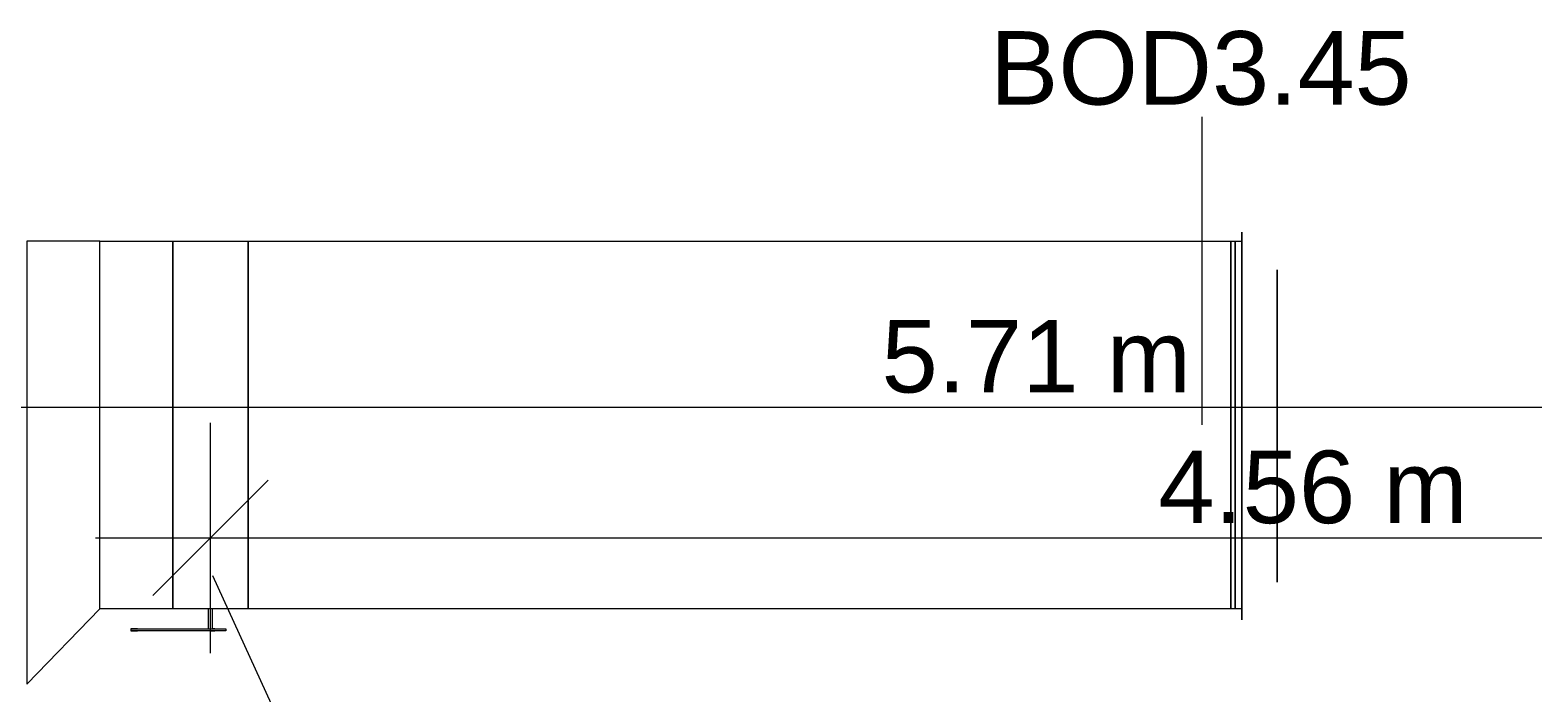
# Model space of a CAD drawing. Header units: metres. Extents: x -2 to 237, y -8 to 52.
# Drawn here: x 20.326 to 23.437, y 33.413 to 34.784 of the extents above; entities that cross this region are included whole.
import ezdxf

# ---------------------------------------------------------------- set-up
doc = ezdxf.new("R2010")
doc.units = ezdxf.units.M
doc.layers.add('HVAC - Ductos', color=5, linetype='Continuous', lineweight=0)
doc.layers.add('PDF4_Text', color=7, linetype='Continuous', lineweight=0)
doc.layers.add('PDF4_Geometry', color=7, linetype='Continuous', lineweight=0, true_color=0xaaaaaa)
doc.styles.add('PDF Helvetica', font='')
doc.styles.get('PDF Helvetica').set_extended_font_data('Helvetica')

msp = doc.modelspace()

# ---------------------------------------------------------------- linework, layer by layer
at = {"layer": 'HVAC - Ductos', "lineweight": 0}
for points in [[(22.7517, 33.9671), (22.7517, 34.604)], [(22.8342, 34.3474), (22.8342, 33.5869), (22.8342, 34.3474)], [(22.8342, 34.3474), (22.8342, 33.5869), (22.8342, 34.3474)], [(22.8342, 34.3474), (22.8342, 33.5869), (22.8342, 34.3474)], [(22.8342, 34.3474), (22.8342, 33.5869), (22.8342, 34.3474)], [(22.8342, 34.3474), (22.8342, 33.5869), (22.8342, 34.3474)], [(22.8342, 34.3474), (22.8342, 33.5869), (22.8342, 34.3474)], [(22.8342, 34.3474), (22.8342, 33.5869), (22.8342, 34.3474)], [(22.8342, 34.3474), (22.8342, 33.5869), (22.8342, 34.3474)], [(22.8342, 34.3474), (22.8342, 33.5869), (22.8342, 34.3474)], [(22.8342, 34.3474), (22.8342, 33.5869), (22.8342, 34.3474)], [(22.8342, 34.3474), (22.8342, 33.5869), (22.8342, 34.3474)], [(22.8342, 34.3474), (22.8342, 33.5869), (22.8342, 34.3474)], [(22.8342, 34.3474), (22.8342, 33.5869), (22.8342, 34.3474)], [(22.8342, 34.3474), (22.8342, 33.5869), (22.8342, 34.3474)], [(22.8342, 34.3474), (22.8342, 33.5869), (22.8342, 34.3474)], [(22.8342, 34.3474), (22.8342, 33.5869), (22.8342, 34.3474)], [(22.8342, 34.3474), (22.8342, 33.5869), (22.8342, 34.3474)], [(22.8342, 34.3474), (22.8342, 33.5869), (22.8342, 34.3474)], [(22.8342, 34.3474), (22.8342, 33.5869), (22.8342, 34.3474)], [(22.8342, 34.3474), (22.8342, 33.5869), (22.8342, 34.3474)], [(22.8342, 34.3474), (22.8342, 33.5869), (22.8342, 34.3474)], [(22.8342, 34.3474), (22.8342, 33.5869), (22.8342, 34.3474)], [(22.8342, 34.3474), (22.8342, 33.5869), (22.8342, 34.3474)], [(22.8342, 34.3474), (22.8342, 33.5869), (22.8342, 34.3474)], [(22.8342, 34.3474), (22.8342, 33.5869), (22.8342, 34.3474)], [(22.8342, 34.3474), (22.8342, 33.5869), (22.8342, 34.3474)], [(22.8342, 34.3474), (22.8342, 33.5869), (22.8342, 34.3474)], [(22.8342, 34.3474), (22.8342, 33.5869), (22.8342, 34.3474)], [(22.8342, 34.3474), (22.8342, 33.5869), (22.8342, 34.3474)], [(22.8342, 34.3474), (22.8342, 33.5869), (22.8342, 34.3474)], [(22.8342, 34.3474), (22.8342, 33.5869), (22.8342, 34.3474)], [(22.8342, 34.3474), (22.8342, 33.5869), (22.8342, 34.3474)], [(22.8342, 34.3474), (22.8342, 33.5869), (22.8342, 34.3474)], [(22.8342, 34.3474), (22.8342, 33.5869), (22.8342, 34.3474)], [(22.8342, 34.3474), (22.8342, 33.5869), (22.8342, 34.3474)], [(22.8342, 34.3061), (22.8342, 34.3107), (22.8342, 34.3061)], [(22.8342, 34.2557), (22.8342, 34.2603), (22.8342, 34.2557)], [(22.8342, 34.2557), (22.8342, 34.2603), (22.8342, 34.2557)], [(22.9075, 34.2695), (22.9075, 33.6601), (22.9075, 34.2695)], [(22.9075, 34.2695), (22.9075, 33.6601), (22.9075, 34.2695)], [(22.9075, 34.2695), (22.9075, 33.6601), (22.9075, 34.2695)], [(22.9075, 34.2695), (22.9075, 33.6601), (22.9075, 34.2695)], [(22.9075, 34.2695), (22.9075, 33.6601), (22.9075, 34.2695)], [(22.9075, 34.2695), (22.9075, 33.6601), (22.9075, 34.2695)], [(22.9075, 34.2695), (22.9075, 33.6601), (22.9075, 34.2695)], [(22.9075, 34.2695), (22.9075, 33.6601), (22.9075, 34.2695)], [(22.9075, 34.2695), (22.9075, 33.6601), (22.9075, 34.2695)], [(22.9075, 34.2695), (22.9075, 33.6601), (22.9075, 34.2695)], [(22.9075, 34.2695), (22.9075, 33.6601), (22.9075, 34.2695)], [(22.9075, 34.2695), (22.9075, 33.6601), (22.9075, 34.2695)], [(22.9075, 34.2695), (22.9075, 33.6601), (22.9075, 34.2695)], [(22.9075, 34.2695), (22.9075, 33.6601), (22.9075, 34.2695)], [(22.9075, 34.2695), (22.9075, 33.6601), (22.9075, 34.2695)], [(22.9075, 34.2695), (22.9075, 33.6601), (22.9075, 34.2695)], [(22.9075, 34.2695), (22.9075, 33.6601), (22.9075, 34.2695)], [(22.9075, 34.2695), (22.9075, 33.6601), (22.9075, 34.2695)], [(22.9075, 34.2695), (22.9075, 33.6601), (22.9075, 34.2695)], [(22.9075, 34.2695), (22.9075, 33.6601), (22.9075, 34.2695)], [(22.9075, 34.2695), (22.9075, 33.6601), (22.9075, 34.2695)], [(22.9075, 34.2695), (22.9075, 33.6601), (22.9075, 34.2695)], [(22.9075, 34.2695), (22.9075, 33.6601), (22.9075, 34.2695)], [(22.9075, 34.2695), (22.9075, 33.6601), (22.9075, 34.2695)], [(22.9075, 34.2695), (22.9075, 33.6601), (22.9075, 34.2695)], [(22.9075, 34.2695), (22.9075, 33.6601), (22.9075, 34.2695)], [(22.9075, 34.2695), (22.9075, 33.6601), (22.9075, 34.2695)], [(22.9075, 34.2695), (22.9075, 33.6601), (22.9075, 34.2695)], [(22.9075, 34.2695), (22.9075, 33.6601), (22.9075, 34.2695)], [(22.9075, 34.2695), (22.9075, 33.6601), (22.9075, 34.2695)], [(22.9075, 34.2695), (22.9075, 33.6601), (22.9075, 34.2695)], [(22.9075, 34.2695), (22.9075, 33.6601), (22.9075, 34.2695)], [(22.9075, 34.2695), (22.9075, 33.6601), (22.9075, 34.2695)], [(22.9075, 34.2695), (22.9075, 33.6601), (22.9075, 34.2695)], [(22.9075, 34.2695), (22.9075, 33.6601), (22.9075, 34.2695)], [(22.9075, 34.2695), (22.9075, 33.6601), (22.9075, 34.2695)], [(22.9075, 34.2695), (22.9075, 33.6601), (22.9075, 34.2695)], [(22.9075, 34.2695), (22.9075, 33.6601), (22.9075, 34.2695)], [(22.9075, 34.2695), (22.9075, 33.6601), (22.9075, 34.2695)], [(22.9075, 34.2557), (22.9075, 34.2603), (22.9075, 34.2557)], [(22.9075, 34.2557), (22.9075, 34.2603), (22.9075, 34.2557)], [(22.8342, 34.242), (22.8342, 34.2466), (22.8342, 34.242)], [(22.9075, 34.242), (22.9075, 34.2466), (22.9075, 34.242)], [(22.8342, 34.2053), (22.8342, 34.2099), (22.8342, 34.2053)], [(22.8342, 34.1916), (22.8342, 34.1962), (22.8342, 34.1916)], [(22.9075, 34.2053), (22.9075, 34.2099), (22.9075, 34.2053)], [(22.9075, 34.1916), (22.9075, 34.1962), (22.9075, 34.1916)], [(22.8342, 34.1413), (22.8342, 34.1458), (22.8342, 34.1413)], [(22.9075, 34.1413), (22.9075, 34.1458), (22.9075, 34.1413)], [(22.8342, 34.0908), (22.8342, 34.0954), (22.8342, 34.0908)], [(22.8342, 34.0908), (22.8342, 34.0954), (22.8342, 34.0908)], [(22.8342, 34.077), (22.8342, 34.0816), (22.8342, 34.077)], [(22.9075, 34.0908), (22.9075, 34.0954), (22.9075, 34.0908)], [(22.9075, 34.0908), (22.9075, 34.0954), (22.9075, 34.0908)], [(22.9075, 34.077), (22.9075, 34.0816), (22.9075, 34.077)], [(22.8342, 34.0404), (22.8342, 34.045), (22.8342, 34.0404)], [(22.9075, 34.0404), (22.9075, 34.045), (22.9075, 34.0404)], [(19.3155, 34.0038), (25.4961, 34.0038)], [(22.8342, 34.0266), (22.8342, 34.0312), (22.8342, 34.0266)], [(22.9075, 34.0266), (22.9075, 34.0312), (22.9075, 34.0266)], [(20.6991, 33.4952), (20.6991, 33.7335), (20.6991, 33.9717)], [(22.8342, 33.9763), (22.8342, 33.9808), (22.8342, 33.9763)], [(22.9075, 33.9763), (22.9075, 33.9808), (22.9075, 33.9763)], [(22.8342, 33.9259), (22.8342, 33.9305), (22.8342, 33.9259)], [(22.8342, 33.9121), (22.8342, 33.9167), (22.8342, 33.9121)], [(22.9075, 33.9259), (22.9075, 33.9305), (22.9075, 33.9259)], [(22.9075, 33.9121), (22.9075, 33.9167), (22.9075, 33.9121)], [(20.8183, 33.8526), (20.6991, 33.7335), (20.58, 33.6143)], [(22.8342, 33.8618), (22.8342, 33.8664), (22.8342, 33.8618)], [(22.9075, 33.8618), (22.9075, 33.8664), (22.9075, 33.8618)], [(22.8342, 33.8113), (22.8342, 33.8159), (22.8342, 33.8113)], [(22.9075, 33.8113), (22.9075, 33.8159), (22.9075, 33.8113)], [(22.8342, 33.7609), (22.8342, 33.7655), (22.8342, 33.7609)], [(22.9075, 33.7609), (22.9075, 33.7655), (22.9075, 33.7609)], [(20.4609, 33.7335), (25.4961, 33.7335)], [(22.8342, 33.7472), (22.8342, 33.7518), (22.8342, 33.7472)], [(22.9075, 33.7472), (22.9075, 33.7518), (22.9075, 33.7472)], [(22.8342, 33.6968), (22.8342, 33.7014), (22.8342, 33.6968)], [(22.9075, 33.6968), (22.9075, 33.7014), (22.9075, 33.6968)], [(20.7037, 33.6556), (20.8687, 33.2936)], [(22.8342, 33.6464), (22.8342, 33.651), (22.8342, 33.6464)], [(22.8342, 33.6464), (22.8342, 33.651), (22.8342, 33.6464)], [(22.8342, 33.6326), (22.8342, 33.6372), (22.8342, 33.6326)], [(22.8342, 33.596), (22.8342, 33.6006), (22.8342, 33.596)]]:
    msp.add_lwpolyline(points, dxfattribs=at)
for points in [[(20.47, 33.5869), (20.47, 34.3474), (20.3189, 34.3474), (20.3189, 33.431)], [(20.6212, 33.5869), (20.47, 33.5869), (20.47, 34.3474), (20.6212, 34.3474)], [(22.8113, 33.5869), (20.777, 33.5869), (20.777, 34.3474), (22.8113, 34.3474)], [(22.8113, 34.3474), (22.8204, 34.3474), (22.8204, 33.5869), (22.8113, 33.5869)], [(22.8342, 33.5869), (22.8204, 33.5869), (22.8204, 34.3474), (22.8342, 34.3474)], [(22.8342, 33.5639), (22.8342, 34.3657)], [(22.8342, 34.3474), (22.8342, 33.5869)], [(22.9075, 33.6418), (22.9075, 34.2879)], [(22.9075, 34.2695), (22.9075, 33.6601)], [(22.8342, 34.242), (22.8342, 34.2466)], [(22.9075, 34.242), (22.9075, 34.2466)], [(22.8342, 34.2053), (22.8342, 34.2099)], [(22.8342, 34.1916), (22.8342, 34.1962)], [(22.9075, 34.2053), (22.9075, 34.2099)], [(22.9075, 34.1916), (22.9075, 34.1962)], [(22.8342, 34.077), (22.8342, 34.0816)], [(22.9075, 34.077), (22.9075, 34.0816)], [(22.8342, 34.0404), (22.8342, 34.045)], [(22.9075, 34.0404), (22.9075, 34.045)], [(22.8342, 34.0266), (22.8342, 34.0312)], [(22.9075, 34.0266), (22.9075, 34.0312)], [(22.8342, 33.9259), (22.8342, 33.9305)], [(22.8342, 33.9121), (22.8342, 33.9167)], [(22.9075, 33.9259), (22.9075, 33.9305)], [(22.9075, 33.9121), (22.9075, 33.9167)], [(22.8342, 33.7609), (22.8342, 33.7655)], [(22.9075, 33.7609), (22.9075, 33.7655)], [(22.8342, 33.7472), (22.8342, 33.7518)], [(22.9075, 33.7472), (22.9075, 33.7518)], [(22.8342, 33.6326), (22.8342, 33.6372)], [(22.8342, 33.596), (22.8342, 33.6006)]]:
    msp.add_lwpolyline(points, close=True, dxfattribs=at)
at = {"layer": 'PDF4_Geometry', "color": 1, "lineweight": 0}
for points in [[(20.777, 33.5869), (20.6212, 33.5869), (20.6212, 34.3474), (20.777, 34.3474)], [(20.6991, 33.541), (20.7037, 33.541), (20.7083, 33.541), (20.7037, 33.541)]]:
    msp.add_lwpolyline(points, close=True, dxfattribs=at)
for points in [[(20.5479, 33.5456), (20.5434, 33.5456), (20.5388, 33.5456), (20.5342, 33.5456), (20.5388, 33.5456), (20.5434, 33.5456), (20.5479, 33.5456), (20.6991, 33.5456), (20.7312, 33.5456), (20.7312, 33.541), (20.6991, 33.541), (20.6991, 33.5456), (20.7037, 33.5456), (20.7083, 33.5456), (20.7037, 33.5456), (20.7037, 33.5869)], [(20.6946, 33.5869), (20.6946, 33.5456)], [(20.5342, 33.5456), (20.5342, 33.541)], [(20.6991, 33.541), (20.5479, 33.541), (20.5434, 33.541), (20.5388, 33.541), (20.5342, 33.541), (20.5388, 33.541), (20.5434, 33.541), (20.5479, 33.541)]]:
    msp.add_lwpolyline(points, dxfattribs=at)

# ---------------------------------------------------------------- texts
at = {"layer": 'PDF4_Text', "lineweight": 0, "attachment_point": 4, "style": 'PDF Helvetica'}
for s, insert, char_height in [('BOD3.45', (22.3127, 34.7045), 0.1519), ('5.71 m', (22.0882, 34.1081), 0.15002), ('4.56 m', (22.661, 33.8378), 0.15002)]:
    msp.add_mtext(s, dxfattribs=dict(at, insert=insert, char_height=char_height))

doc.saveas('drawing.dxf')
